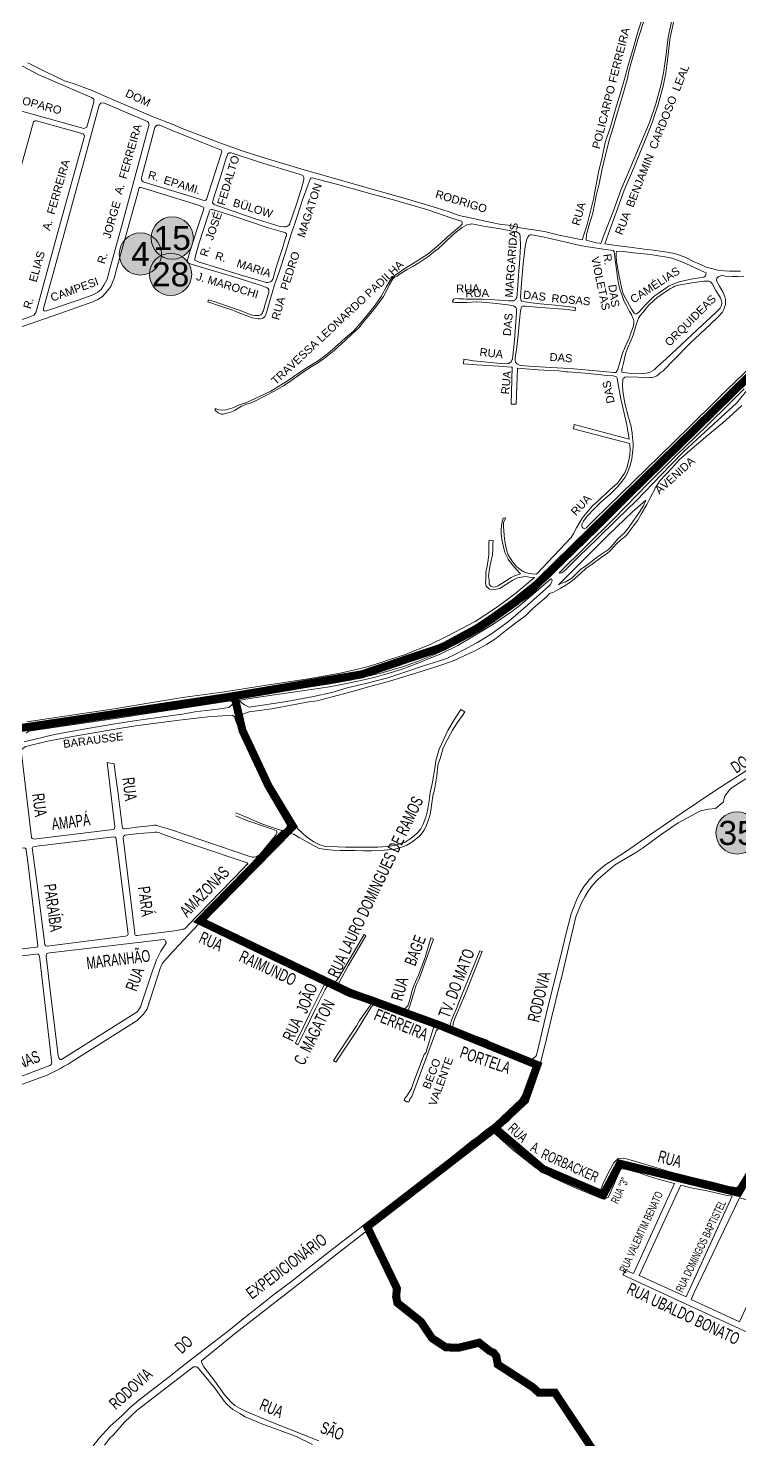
# Model space of a CAD drawing. Header units: millimetres. Extents: x 617885 to 663705, y 7172943 to 7234736.
# Drawn here: x 644087 to 644975, y 7182505 to 7184268 of the extents above; entities that cross this region are included whole.
import ezdxf
from ezdxf.enums import TextEntityAlignment as Align

# ---------------------------------------------------------------- set-up
doc = ezdxf.new("R2010")
doc.units = ezdxf.units.MM
for name, color, linetype in [('BAIRROS', 12, 'Continuous'), ('CMEI', 51, 'Continuous'), ('Equipamentos Públicos', 171, 'Continuous'), ('Escolas Municipais', 21, 'Continuous')]:
    doc.layers.add(name, color=color, linetype=linetype)
doc.layers.add('TOP_VIAS 10.000', color=7, linetype='Continuous', lineweight=9)
doc.layers.add('VIAS', color=7, linetype='Continuous', lineweight=5)
doc.styles.add('LDUP', font='LDUP.SHX')
doc.styles.get("Standard").update_dxf_attribs({"font": 'arial.ttf'})

msp = doc.modelspace()

# ---------------------------------------------------------------- hatches: boundary and pattern name
at = {"layer": 'CMEI', "true_color": 0xffff99}
h = msp.add_hatch(color=51, dxfattribs=at)
edge = h.paths.add_edge_path()
edge.add_arc((644226.7, 7183986.2), 26.4, 0, 360)
at = {"layer": 'Equipamentos Públicos', "true_color": 0xff0040}
h = msp.add_hatch(color=240, dxfattribs=at)
edge = h.paths.add_edge_path()
edge.add_arc((644266.4, 7184006.1), 26.4, 0, 360)
at = {"layer": 'Equipamentos Públicos', "true_color": 0xb3b3ff}
h = msp.add_hatch(color=151, dxfattribs=at)
edge = h.paths.add_edge_path()
edge.add_arc((644971.8, 7183262.9), 26.4, 0, 360)
at = {"layer": 'Escolas Municipais'}
h = msp.add_hatch(color=21, dxfattribs=at)
edge = h.paths.add_edge_path()
edge.add_arc((644264.4, 7183960.7), 26.4, 0, 360)

# ---------------------------------------------------------------- linework, layer by layer
at = {"layer": 'BAIRROS', "lineweight": 40, "ltscale": 0.3, "const_width": 10}
for points in [[(642950.6, 7183249.7), (643030, 7183250.4), (643069.8, 7183255.4), (643100.9, 7183255.6), (643131.4, 7183254.2), (643152.3, 7183248.5), (643184.6, 7183239), (643245.4, 7183239), (643283.4, 7183244.7), (643321.4, 7183256.1), (643368.9, 7183265.6), (643371.3, 7183288.9), (644344.1, 7183433.7), (644503, 7183461), (644604, 7183495), (644650, 7183520), (644711, 7183563), (644979, 7183826), (645093.8, 7183935.2)], [(644998.4, 7182854.5), (644973.5, 7182813.4), (644825.4, 7182849.6), (644804.7, 7182810.9), (644729.3, 7182843), (644669.4, 7182894.1), (644706.4, 7182929.2), (644722.4, 7182972.9), (644601.2, 7183022.2), (644560.3, 7183037), (644517, 7183053.1), (644488, 7183063), (644301, 7183153), (644416.5, 7183270.6), (644386.5, 7183321.8), (644354.1, 7183390.9), (644344, 7183434), (644503, 7183461), (644604, 7183495), (644650, 7183520), (644711, 7183563), (644979, 7183826), (645093.8, 7183935.2)], [(643371.3, 7183288.9), (644344.1, 7183433.7), (644354.1, 7183390.9), (644386.5, 7183321.7), (644417, 7183271.4), (644301, 7183153), (644488.4, 7183063.2), (644601.2, 7183022.2), (644722.4, 7182972.9), (644707, 7182928.8), (644669.4, 7182894.1), (644669.4, 7182894.1), (644509.8, 7182770.9), (644547, 7182693.9), (644546, 7182683.5), (644547.6, 7182675.7), (644576.8, 7182652.5), (644590.9, 7182631.5), (644608.1, 7182620.2), (644623.7, 7182619.6), (644649.6, 7182626), (644663, 7182615.6), (644668, 7182613.2), (644671.1, 7182609), (644672.9, 7182598.8), (644716.5, 7182570.5), (644724.4, 7182563.4), (644744.4, 7182563.4), (644799.9, 7182479.8)], [(644799.9, 7182479.8), (644744.4, 7182563.4), (644724.4, 7182563.4), (644716.5, 7182570.5), (644672.9, 7182598.8), (644671.1, 7182609), (644668, 7182613.2), (644663, 7182615.6), (644649.6, 7182626), (644623.7, 7182619.6), (644608.1, 7182620.2), (644590.9, 7182631.5), (644576.8, 7182652.5), (644547.6, 7182675.7), (644546, 7182683.5), (644547, 7182693.9), (644509.8, 7182770.9), (644669.4, 7182894.1), (644729.3, 7182843), (644804.7, 7182810.9), (644825.4, 7182849.6), (644973.5, 7182813.4), (645000, 7182857.2)]]:
    msp.add_lwpolyline(points, dxfattribs=at)
at = {"layer": 'CMEI', "color": 7, "lineweight": 5}
msp.add_circle((644226.7, 7183986.2), 26.4, dxfattribs=at)
at = {"layer": 'Equipamentos Públicos', "color": 7, "lineweight": 5}
for centre in [(644266.4, 7184006.1), (644971.8, 7183262.9)]:
    msp.add_circle(centre, 26.4, dxfattribs=at)
at = {"layer": 'Escolas Municipais', "color": 7, "lineweight": 5}
msp.add_circle((644264.4, 7183960.7), 26.4, dxfattribs=at)
at = {"layer": 'VIAS', "color": 253, "flags": 128}
for points in [[(643802.6, 7184276.4), (643805.9, 7184241.5), (643807.2, 7184239.5), (643808.9, 7184238.5), (643891.4, 7184215.9), (643973.6, 7184193.7), (644090.4, 7184161.1), (644153.3, 7184143.6), (644155.9, 7184143.1), (644158.3, 7184143.6), (644159.7, 7184144.7), (644168.4, 7184175.8), (644168.7, 7184177.8), (644168.5, 7184179.5), (644165.8, 7184181.7), (644100.8, 7184209.6), (644065.3, 7184228.3), (644038.4, 7184240.2), (644024.6, 7184247.6), (644013.6, 7184257), (643996.4, 7184274.7)], [(644840.7, 7183891.4), (644840.9, 7183891.7), (644842.3, 7183896.3), (644842.7, 7183900), (644842.7, 7183902.5), (644842.3, 7183904.5), (644841.6, 7183906.3), (644840.9, 7183908), (644839.8, 7183910.6), (644837.6, 7183914.3), (644833.9, 7183920.9), (644830.8, 7183927), (644828.1, 7183934.2), (644825.6, 7183940.8), (644823.8, 7183948.9), (644822.3, 7183957.1), (644820.6, 7183969.7), (644819, 7183982.1), (644818.2, 7183989.3), (644816.9, 7183990.6), (644805.1, 7183992), (644785.6, 7183995.2), (644778, 7183996.5), (644764.8, 7183999.4), (644749.2, 7184002.9), (644730.9, 7184007.1), (644717.9, 7184009.7), (644715.3, 7184010.1), (644713.6, 7184010), (644712.1, 7184009.5), (644710.6, 7184007), (644708.7, 7184003.6), (644707.1, 7183995.6), (644704.6, 7183973.7), (644702.5, 7183950.3), (644701.5, 7183931.8), (644701.8, 7183929.2), (644702.2, 7183927.9), (644702.9, 7183927.3), (644704.5, 7183926.8), (644707.1, 7183926.4), (644714.9, 7183925), (644725.7, 7183924), (644749.3, 7183921.7), (644770.2, 7183919.4), (644769.7, 7183915.1), (644760.9, 7183916.7), (644742.5, 7183918.2), (644707.3, 7183921), (644705.2, 7183921), (644703.8, 7183921), (644702.8, 7183920.7), (644702.4, 7183919.7), (644702, 7183918.5), (644701.4, 7183915.1), (644700, 7183903.5), (644698.2, 7183884.8), (644696.2, 7183866.7), (644694.8, 7183856.4), (644694.7, 7183853.6), (644695.1, 7183851), (644695.6, 7183850.5), (644696.8, 7183848.9), (644698.3, 7183848), (644699.9, 7183847.3), (644701.2, 7183847), (644712, 7183846), (644738.7, 7183844.5), (644763.3, 7183843.3), (644795.7, 7183840.1), (644817.4, 7183838), (644819.5, 7183838), (644820.7, 7183838.2), (644821.4, 7183839.4), (644822.3, 7183841), (644822.7, 7183842.3), (644825.1, 7183849.5), (644828.4, 7183860.9), (644832.2, 7183870.2), (644836.9, 7183881.2), (644839.4, 7183888.3), (644839.6, 7183889.1)], [(644980.1, 7183958.5), (644972.1, 7183957.9), (644965.4, 7183957.9), (644957.4, 7183958.3), (644953.1, 7183959.1), (644951, 7183958.7), (644948.8, 7183958.1), (644947.6, 7183957.3), (644946.6, 7183956), (644946.1, 7183954.8), (644945.9, 7183953.8), (644946.4, 7183951.9), (644949.8, 7183945.8), (644954.2, 7183938), (644956.3, 7183932.6), (644957.1, 7183929.2), (644957.2, 7183925.5), (644957.1, 7183923.2), (644956, 7183919.6), (644955.1, 7183916.7), (644953.4, 7183913.6), (644947.6, 7183907.2), (644938.7, 7183898.3), (644912.7, 7183874.3), (644892.8, 7183854.1), (644879.4, 7183840.3), (644875.9, 7183837.6), (644873.8, 7183835.6), (644871.7, 7183834), (644869.1, 7183832.6), (644867.5, 7183832.2), (644865.1, 7183831.8), (644862.8, 7183831.8), (644858.7, 7183831.5), (644848, 7183832.4), (644834.6, 7183832.8), (644831.5, 7183832.1), (644830.2, 7183831.2), (644829.7, 7183830.5), (644829.1, 7183829.2), (644828.9, 7183827.3), (644828.8, 7183823.8), (644828.8, 7183821.2), (644829.7, 7183811.7), (644831.8, 7183800), (644832.2, 7183797.8), (644835.8, 7183783.6), (644836.3, 7183781.1), (644837, 7183779.2), (644837.8, 7183776.5), (644837.9, 7183776), (644838.9, 7183772.5), (644839.9, 7183767.6), (644840.7, 7183762.5), (644841.3, 7183756.6), (644841.8, 7183750), (644841.8, 7183745.7), (644841.4, 7183740.6), (644840.7, 7183734.3), (644840.2, 7183730), (644839.2, 7183725.1), (644837.8, 7183720.7), (644836.2, 7183716.4), (644834.7, 7183712.1), (644832.1, 7183707.5), (644828.4, 7183702.4), (644822.5, 7183695.1), (644813.3, 7183686.3), (644801.9, 7183676.5), (644793.5, 7183667.7), (644784.3, 7183658.1), (644780, 7183652.3), (644778.5, 7183648.9), (644778.1, 7183647.1), (644778.3, 7183644.8), (644779.4, 7183643.5), (644780.8, 7183643.2), (644782.3, 7183643.5), (644783.7, 7183643.9), (644785.1, 7183645.5), (644793.2, 7183654.1), (644809.4, 7183669.7), (644842.8, 7183702.5), (644891.2, 7183749.6), (644942.3, 7183800), (644959.7, 7183817.1), (645000, 7183856)], [(644083.1, 7183392.2), (644195.3, 7183408.8), (644246.7, 7183416.8), (644291.1, 7183423.6), (644360.3, 7183433.4), (644461.1, 7183448.9), (644489.6, 7183453.8), (644526.8, 7183462.4), (644554, 7183470.4), (644572.5, 7183477), (644589.2, 7183483.6), (644604.5, 7183490.2), (644623.5, 7183499.9), (644636.3, 7183506.9), (644652.3, 7183516.3), (644665.6, 7183525.1), (644698.2, 7183548.7), (644710.8, 7183558.8), (644719.6, 7183566.3), (644737.2, 7183582.1), (644755.5, 7183600.5), (644798.4, 7183641.8), (644859.4, 7183703), (644908.9, 7183751.9), (644957.6, 7183800), (644966.1, 7183808.5), (644970.8, 7183813.2), (645000, 7183841.9)], [(644082.1, 7183399), (644194.3, 7183415.7), (644254.2, 7183425.1), (644326.3, 7183436), (644380.6, 7183444.2), (644414.3, 7183449.2), (644448.6, 7183455), (644476.3, 7183459.8), (644497.2, 7183464), (644510.9, 7183467.4), (644519.3, 7183469.7), (644528.8, 7183472), (644538.3, 7183474.8), (644549.2, 7183478.6), (644562.4, 7183483), (644579.1, 7183489.4), (644593.2, 7183495.3), (644610.4, 7183503.4), (644627.3, 7183511.8), (644640.9, 7183519.7), (644655.3, 7183529.2), (644667.7, 7183537.2), (644678.2, 7183544.3), (644690.3, 7183553.5), (644702.9, 7183563.9), (644716.1, 7183574.7), (644737.8, 7183594.3), (644756.2, 7183611.9), (644778.8, 7183634.1), (644804.8, 7183659.5), (644831, 7183685.8), (644854.1, 7183708.1), (644873.2, 7183727.3), (644916.9, 7183769.8), (644940.1, 7183792.9), (644947.3, 7183800), (644961.5, 7183814), (644965.3, 7183817.8), (644978, 7183830.1)], [(644977.9, 7183797), (644966.5, 7183786.5), (644954.1, 7183775.3), (644935.1, 7183760), (644912.7, 7183740.6), (644905.9, 7183734.8), (644899.5, 7183729), (644890.9, 7183719.1), (644883.1, 7183711.1), (644875.3, 7183702.8), (644870.3, 7183694.7), (644863, 7183680.8), (644859.2, 7183673.4), (644852.6, 7183661.8), (644847.7, 7183653.6), (644842.6, 7183646.6), (644838.8, 7183641.6), (644834, 7183635.5), (644831.4, 7183632.8), (644827.2, 7183629.5), (644825.3, 7183627.9), (644821.4, 7183623.9), (644817.5, 7183619.7), (644813.6, 7183615.6), (644809.8, 7183612.5), (644802.1, 7183606.9), (644790.6, 7183598.7), (644782.9, 7183593.2), (644777.1, 7183588), (644772.1, 7183583.4), (644766.2, 7183578.4), (644758.1, 7183572.3), (644750.8, 7183568.1), (644741.7, 7183563.2), (644737.7, 7183562), (644734.2, 7183558.3), (644716.8, 7183543.2), (644707.9, 7183534.6), (644695.3, 7183525.5), (644683.2, 7183515.6), (644670.6, 7183505.8), (644658.7, 7183498.4), (644644.3, 7183490.4), (644618.5, 7183478.2), (644605.6, 7183473.6), (644594.4, 7183469.8), (644571.7, 7183462.7), (644537.7, 7183452.5), (644508.7, 7183444.6), (644494.6, 7183440.6), (644466.3, 7183433), (644447.3, 7183428), (644437.2, 7183426.5), (644417.1, 7183423.1), (644390.7, 7183417.9), (644362.4, 7183414)], [(644739.4, 7183580.4), (644740.4, 7183579.5), (644740.9, 7183577.7), (644740.1, 7183576.1), (644738.6, 7183573.2), (644736.4, 7183570.8), (644710.6, 7183548), (644686.2, 7183527), (644665.3, 7183511.7), (644646.9, 7183500.3), (644624.2, 7183488.4), (644610, 7183481.4), (644599.1, 7183477.4), (644580.2, 7183471.5), (644559.2, 7183464.7), (644535.8, 7183456.8), (644508.1, 7183449.7), (644484.9, 7183444.2), (644465.7, 7183438.4), (644442.9, 7183433.2), (644409.7, 7183427.2), (644362.6, 7183420.1), (644362.4, 7183420.1), (644356.8, 7183422.7), (644349.7, 7183428.5), (644362.8, 7183430.9), (644419.9, 7183439.1), (644463, 7183445.5), (644479.7, 7183448.7), (644498.1, 7183452.4), (644509.3, 7183455.1), (644519.7, 7183457.5), (644534.3, 7183461.5), (644552.2, 7183466.9), (644561.1, 7183470.4), (644576.6, 7183476.2), (644584.4, 7183479.5), (644601.9, 7183486.8), (644622.9, 7183497.1), (644642.8, 7183508.7), (644666.9, 7183523.1), (644690.4, 7183539.4), (644701.4, 7183548), (644711.9, 7183556.5), (644739.4, 7183580.4)], [(644081.7, 7183376.5), (644119.6, 7183385.8), (644158.2, 7183393.1), (644194.6, 7183399), (644224.9, 7183403.6), (644248.9, 7183407.1), (644269.6, 7183410), (644279.4, 7183411.4), (644294.8, 7183414), (644315.7, 7183416.7), (644326.3, 7183417.7), (644337.1, 7183419.5), (644338.4, 7183420.8), (644340.9, 7183422.9), (644341.7, 7183424.9), (644341.6, 7183426.3), (644339.8, 7183427.8), (644339.6, 7183427.8), (644277.4, 7183418.2), (644230.6, 7183411.4), (644195.7, 7183406), (644087.5, 7183389.9), (644084.1, 7183387.3)], [(644362.4, 7183414), (644352.7, 7183410.4), (644351.3, 7183409.7), (644351.2, 7183408), (644351.2, 7183407.9), (644363.6, 7183371.4), (644381.8, 7183337), (644395.4, 7183310.9), (644405.2, 7183294.1), (644417.4, 7183276.1), (644423.8, 7183267.4), (644434.1, 7183257.9), (644443.1, 7183251.8), (644450.8, 7183247.8), (644456, 7183246.4), (644462.2, 7183245.8), (644482.6, 7183245.1), (644501.5, 7183245.1), (644523, 7183245.2), (644534.9, 7183245.8), (644543.5, 7183247.2), (644550.6, 7183249.1), (644557.2, 7183251.5), (644563.6, 7183255.5), (644568.7, 7183259.2), (644572.4, 7183262.5), (644576.8, 7183268.1), (644579.7, 7183273.9), (644583.1, 7183282.6), (644585.2, 7183290.7), (644587.2, 7183303.3), (644588.6, 7183313.5), (644591, 7183324.3), (644592.7, 7183333.9), (644594.2, 7183343.7), (644595.7, 7183353.1), (644599.8, 7183367.4), (644602.9, 7183374.8), (644610.4, 7183391), (644618.5, 7183404.1), (644626.8, 7183416.9), (644631.8, 7183414), (644628.8, 7183409.6), (644622.4, 7183400.6), (644616.2, 7183391.1), (644610.2, 7183379.7), (644604.8, 7183369.2), (644601.4, 7183357.2), (644598.2, 7183347.4), (644596.7, 7183334.1), (644593.8, 7183316.7), (644591.9, 7183309.4), (644589.2, 7183290.9), (644588.2, 7183284.1), (644585.9, 7183278.3), (644583.4, 7183271.2), (644580.8, 7183265.8), (644579.1, 7183263.3), (644575.1, 7183258.8), (644565.8, 7183251.2), (644559.2, 7183247.7), (644551.6, 7183244.8), (644544.2, 7183242.6), (644535.4, 7183241.6), (644526.8, 7183240.9), (644515.9, 7183240.6), (644505.1, 7183240.7), (644494.9, 7183240.8), (644484.9, 7183241.1), (644476.7, 7183240.8), (644467.2, 7183241.2), (644458.5, 7183242), (644450, 7183243.6), (644439, 7183249.1), (644425.1, 7183257.2), (644418.2, 7183261.3), (644418.2, 7183261.3), (644413.6, 7183262), (644410.9, 7183262.1), (644408.2, 7183261.4), (644405.1, 7183259.9), (644401.9, 7183256.9), (644384.1, 7183238.5), (644370.9, 7183222.4), (644367.6, 7183218.1), (644348.9, 7183198.6), (644307.8, 7183156.5), (644306.7, 7183155.4), (644306.8, 7183154), (644308.8, 7183151.9), (644359.7, 7183127.5), (644379.4, 7183118), (644445.4, 7183086.8), (644449.9, 7183084.2), (644468.8, 7183075.9), (644471.8, 7183078.8), (644474.6, 7183082.2), (644506.1, 7183136.1), (644508, 7183134.2), (644486.1, 7183096.8), (644473.2, 7183073.2), (644475.5, 7183071.2), (644478.4, 7183069.5), (644495.1, 7183062.3), (644518, 7183054.9), (644556.6, 7183042.8), (644557.9, 7183043.8), (644560.5, 7183046.7), (644562.3, 7183051.8), (644564, 7183057.8), (644565.8, 7183064.9), (644568, 7183072.2), (644573.9, 7183085.3), (644582.3, 7183107.4), (644589.4, 7183131.6), (644592.6, 7183130.2), (644574.8, 7183080.6), (644572.2, 7183075.5), (644570.3, 7183070.6), (644568.8, 7183065.6), (644566.8, 7183059.2), (644565.2, 7183053.7), (644563.7, 7183048.1), (644561.7, 7183043.4), (644561.1, 7183040.5), (644563.8, 7183038.5), (644612.9, 7183021.2), (644613.9, 7183023.8), (644615.3, 7183028.9), (644617.5, 7183034.6), (644620.4, 7183041.5), (644627.9, 7183060.8), (644650.6, 7183115.6), (644653.4, 7183114.9), (644632.6, 7183062.4), (644625.6, 7183045.5), (644623.3, 7183040.5), (644621.4, 7183036), (644618.8, 7183029.9), (644617.1, 7183024.9), (644616.7, 7183020.7), (644617.8, 7183018.9), (644658.7, 7183004.2), (644667.2, 7182999.6), (644671.4, 7182997.5), (644713.4, 7182980.4), (644717.1, 7182981.2), (644721, 7182984.2), (644722.8, 7182991.8), (644733.4, 7183036.3), (644746.3, 7183088.7), (644752.4, 7183113), (644758.1, 7183135.9), (644764.6, 7183161.6), (644768.6, 7183172.8), (644772.2, 7183181), (644776.1, 7183188.7), (644780.7, 7183196.2), (644787.4, 7183204.7), (644795.9, 7183213.4), (644806.6, 7183222.7), (644832.3, 7183239.3), (644861, 7183259.4), (644901.9, 7183287.1), (644944, 7183315.3), (644989.2, 7183344.7)], [(644345.8, 7183288), (644360.2, 7183282), (644376.9, 7183274.7), (644391.6, 7183269.8), (644396.8, 7183268), (644400.9, 7183266.7), (644404.1, 7183266.1), (644405.5, 7183266.4), (644407.1, 7183267.2), (644408.9, 7183268.7), (644409.7, 7183269.8), (644410.5, 7183272.9), (644410.2, 7183275.9), (644409.1, 7183279.4), (644405.5, 7183284.8), (644393.5, 7183304.3), (644374.8, 7183338.7), (644363.7, 7183361.5), (644353.8, 7183384.3), (644346.8, 7183400.5), (644344, 7183408.1), (644342.7, 7183409.2), (644341.3, 7183409.8), (644311, 7183408), (644274.9, 7183403.6), (644220.6, 7183396.7), (644195.3, 7183392.7), (644144.2, 7183383.9), (644110.7, 7183377.6)], [(644110.7, 7183377.6), (644083.8, 7183370.9), (644079, 7183367.9), (644077.6, 7183365.7), (644090.7, 7183257), (644091.7, 7183255.8), (644093.4, 7183255.2), (644192.6, 7183267.2), (644194.4, 7183268.1), (644194.9, 7183270.3)], [(644194.9, 7183270.3), (644185.3, 7183350.8), (644193.8, 7183349.2), (644195.2, 7183338.2), (644198.4, 7183315), (644203.8, 7183271.8), (644204.1, 7183270.2), (644204.2, 7183269.4), (644205, 7183268.6)], [(644205, 7183268.6), (644205.6, 7183268.2), (644206.3, 7183268.1), (644207.3, 7183268), (644210.9, 7183268.5), (644222.4, 7183269.9), (644241.9, 7183272.3), (644244.2, 7183272.5), (644245.1, 7183272.5), (644246.2, 7183272.5), (644247.5, 7183272.2), (644249.6, 7183271.5), (644264.1, 7183267.2), (644303.3, 7183253.9), (644363.2, 7183233.6), (644366.7, 7183232.5), (644367, 7183232.5), (644367.9, 7183232.4), (644368.8, 7183232.5), (644371.4, 7183233.2), (644375.4, 7183235.5), (644395.8, 7183257.5), (644404.1, 7183266.1)], [(644375.4, 7183235.5), (644395.2, 7183259.7), (644396.3, 7183261), (644396.9, 7183262.6), (644397.2, 7183264.2), (644396.7, 7183265.5), (644394.7, 7183266.4), (644390.2, 7183267.9), (644359.4, 7183278.4), (644345.7, 7183284.2)], [(644013, 7182925), (644110.3, 7182960.2), (644114.4, 7182962.2), (644126.7, 7182968.4), (644130.8, 7182971), (644136.4, 7182973.9), (644141.6, 7182977.3), (644222.8, 7183028.6), (644230.5, 7183036.6), (644231.9, 7183038.5), (644233.7, 7183041.1), (644235, 7183043), (644251.9, 7183094.7), (644252.4, 7183096.6), (644253.4, 7183098.5), (644254.4, 7183100.3), (644263.2, 7183110.2), (644298.6, 7183148.4), (644300.3, 7183149.8), (644302, 7183150.1), (644303.6, 7183150), (644340.2, 7183132.5), (644379.5, 7183113.1), (644410, 7183099), (644451.9, 7183078.9), (644457.7, 7183075.9), (644451.1, 7183063.2), (644443.2, 7183047.3), (644438.6, 7183038.2), (644430, 7183019.8), (644420.2, 7183000.4), (644423.3, 7182998.3), (644431.6, 7183014.7), (644445, 7183042.2), (644457.5, 7183067.1), (644461.6, 7183073.8), (644467.5, 7183071), (644475.5, 7183066.8), (644481.5, 7183063.2), (644487.2, 7183060.8), (644495.4, 7183058.3), (644500.2, 7183056.6), (644505.2, 7183055.4), (644509.7, 7183054), (644512.7, 7183052), (644513.9, 7183048.8), (644513.4, 7183047.3), (644500.1, 7183028.4), (644496.4, 7183022)], [(644496.4, 7183022), (644493.9, 7183018.1), (644467.8, 7182978.6), (644470.7, 7182976.3), (644496.5, 7183015.3), (644514.8, 7183045.2), (644516.3, 7183047.4), (644518.3, 7183048.5), (644519.5, 7183048.7), (644521.4, 7183048.8), (644593.7, 7183022.2), (644583.1, 7182988.3), (644580.9, 7182986), (644568.1, 7182952.5), (644565.1, 7182943.6), (644558.8, 7182933.7), (644556.7, 7182931.5), (644556.2, 7182928.8), (644559.1, 7182926.8), (644562.1, 7182926.9), (644563.3, 7182930.3), (644564.2, 7182931.8), (644565.7, 7182933.5), (644595.2, 7183013.3), (644596.2, 7183015.5), (644597.9, 7183017.8), (644599.6, 7183018.2), (644622.2, 7183010.4), (644700.2, 7182980.1), (644705.4, 7182978.4), (644711.2, 7182974.9), (644717.9, 7182971.9), (644715.6, 7182962.3), (644708.9, 7182944.3), (644704.5, 7182935.9), (644700.1, 7182928.8), (644694.2, 7182921.5), (644687.5, 7182914.8), (644681, 7182909.1), (644674.1, 7182903.5), (644669.3, 7182899.7), (644667.4, 7182898.7), (644654.9, 7182889.2), (644648.5, 7182883.4), (644640.7, 7182878), (644601.4, 7182846.7), (644588.5, 7182836.9), (644586.2, 7182835.3), (644579.2, 7182830), (644565.5, 7182819), (644557.1, 7182812.8), (644550.3, 7182807.6), (644540.6, 7182800), (644506.1, 7182773.3), (644468.8, 7182744.4), (644423.9, 7182709.5), (644417.3, 7182704.2), (644393.3, 7182686.1), (644378.2, 7182674.2), (644359.3, 7182659.1), (644334.9, 7182639.7), (644313.2, 7182623), (644286.9, 7182602.4), (644262.8, 7182583.4), (644244.8, 7182569.5), (644224.8, 7182554.2), (644213.9, 7182545), (644203.3, 7182534.7), (644188.8, 7182521.5), (644175.1, 7182506.8)], [(644175.1, 7182506.8), (644167.7, 7182497.3)]]:
    msp.add_lwpolyline(points, dxfattribs=at)
at = {"layer": 'VIAS', "color": 253}
for points in [[(644086.3, 7184225), (644108.5, 7184213.7), (644131.9, 7184202.7), (644144, 7184198.7), (644166.6, 7184190.3), (644182.2, 7184183.5), (644242.7, 7184157.4), (644266.2, 7184148.5), (644279.7, 7184142.7), (644308.2, 7184131.7), (644324.6, 7184125.5), (644353.7, 7184115.2), (644377.1, 7184107.7), (644431, 7184091.5), (644494, 7184073.4), (644524.8, 7184064.7), (644563.1, 7184053.9), (644596.3, 7184043.8), (644612.3, 7184038.7), (644624.8, 7184034.4), (644638.4, 7184031.2), (644659.3, 7184026.6), (644675.1, 7184023.3), (644686, 7184022), (644703.6, 7184018.5), (644706.2, 7184018), (644731.4, 7184014.1), (644749.5, 7184009.7), (644778.3, 7184003.8), (644784, 7184021.2), (644788.8, 7184039.5), (644792.4, 7184054.8), (644795.1, 7184068.5), (644798.8, 7184088.5), (644803.2, 7184107.2), (644807.1, 7184125.4), (644813.8, 7184145.1), (644819.6, 7184166), (644826, 7184187.4), (644831.6, 7184206.1), (644835.3, 7184220.5), (644842.1, 7184242.8), (644848.3, 7184264.9), (644854.3, 7184283.5)], [(644855.7, 7184278.1), (644848.4, 7184255.3), (644842.1, 7184233.9), (644836.4, 7184214.5), (644834.8, 7184205.5), (644830.7, 7184191), (644826.4, 7184176.6), (644821.9, 7184161.7), (644816.9, 7184144.3), (644811.9, 7184128.4), (644807.3, 7184109.8), (644803.5, 7184092.4), (644799.4, 7184073.7), (644796, 7184058.7), (644791.8, 7184037.2), (644787.6, 7184023.7), (644783.9, 7184010.4), (644783.3, 7184003.3), (644796, 7184000.2), (644800.2, 7183999.6), (644801.5, 7183999.4), (644808.3, 7184017.2), (644816.5, 7184038.2), (644826.4, 7184065.7), (644839.7, 7184096.1), (644852.1, 7184125.8), (644862.6, 7184150.3), (644870.4, 7184173.8), (644876.5, 7184196.5), (644879.9, 7184212.7), (644882.6, 7184232.4), (644885.6, 7184256.9), (644890.6, 7184279.8)], [(644893.3, 7184279.1), (644888.4, 7184256.5), (644885.4, 7184232.1), (644882.7, 7184212.2), (644879.3, 7184195.8), (644873.1, 7184173), (644865.2, 7184149.3), (644856.3, 7184126.3), (644843.8, 7184095.9), (644830.8, 7184065.9), (644820.7, 7184038.2), (644812.9, 7184016.3), (644806.7, 7183998.7), (644820.9, 7183996.8)], [(644385.1, 7183943.8), (644386.4, 7183942.9), (644387, 7183941.9), (644387.1, 7183940.5), (644387, 7183938.2), (644385.3, 7183932.7), (644382, 7183922.1), (644380.2, 7183915.2), (644379.2, 7183913.4), (644378.6, 7183911.8), (644377.2, 7183910.3), (644374.8, 7183909.5), (644372.8, 7183909.2), (644369.6, 7183909.2), (644366.2, 7183909.8), (644362.8, 7183911.1), (644349.9, 7183916), (644331.5, 7183922.3), (644319.9, 7183926.2), (644311.9, 7183929.1), (644310.8, 7183926.2), (644325.3, 7183921.3), (644342.2, 7183915.9), (644346.7, 7183914), (644366.4, 7183906.5), (644371.6, 7183905.7), (644373.8, 7183905.2), (644376.4, 7183905.2), (644378.2, 7183905.4), (644379.7, 7183906), (644381.4, 7183907.2), (644382, 7183907.9), (644383.4, 7183910.5), (644385.4, 7183917.3), (644387.8, 7183926.6), (644391.1, 7183937.7), (644394.3, 7183947.5), (644400.2, 7183965.1), (644407.3, 7183986.6), (644414.6, 7184009.7), (644422.4, 7184032.8), (644429.2, 7184054), (644436, 7184073.1), (644438.5, 7184079.8), (644439.4, 7184081.1), (644440.8, 7184081.3), (644441.3, 7184081.4), (644476.1, 7184072.2), (644516.1, 7184060.9), (644542.8, 7184053.7), (644549.7, 7184051.6), (644585.4, 7184041.2), (644615.7, 7184031.1), (644627.8, 7184027.2), (644628.1, 7184027.2), (644628.3, 7184025.6), (644628.4, 7184024.9), (644628.4, 7184023.6), (644627.7, 7184022.5), (644626.1, 7184021), (644623.2, 7184018.6), (644609.6, 7184007), (644601.5, 7183999.3), (644585.7, 7183986.1), (644569.9, 7183975.8), (644555.6, 7183967.4), (644545.9, 7183960.7), (644541.4, 7183956.6), (644538.3, 7183952.7), (644533.5, 7183944.6), (644527.2, 7183933.2), (644519.7, 7183922.4), (644509.8, 7183909.7), (644501.3, 7183899.3), (644493.2, 7183890.3), (644482.2, 7183880.9), (644473.3, 7183872.7), (644460.3, 7183861.3), (644448.7, 7183852.8), (644432.8, 7183843.1), (644410.2, 7183827.7), (644389.5, 7183814.9), (644381.7, 7183810.9), (644369.8, 7183805.5), (644357.3, 7183800), (644356.8, 7183799.8), (644349.2, 7183797.1), (644343.5, 7183794.2), (644338, 7183792.6), (644333.5, 7183791.4), (644328.8, 7183791.1), (644324.5, 7183791.6), (644320.2, 7183793.2), (644320, 7183791.1), (644323.7, 7183787.7), (644325.4, 7183786.8), (644328, 7183785.9), (644330.2, 7183786.2), (644334.5, 7183787.2), (644338.4, 7183788.3), (644344.4, 7183790.8), (644347.4, 7183792.7), (644350.7, 7183794.7), (644353.1, 7183796.1), (644360.6, 7183798.9), (644363.6, 7183800), (644369.7, 7183802.4), (644381.6, 7183808.4), (644394.4, 7183815.4), (644405.5, 7183821.4), (644414.6, 7183827.7), (644423, 7183833.6), (644431.7, 7183839.7), (644440.1, 7183845.3), (644449.1, 7183850.8), (644458.4, 7183857.3), (644468.7, 7183865.7), (644482.7, 7183878.3), (644490.6, 7183886.2), (644499.4, 7183894), (644507.1, 7183903.3), (644514.6, 7183912.1), (644522.5, 7183922.3), (644530.1, 7183933.2), (644534.7, 7183941.7), (644537.6, 7183948), (644540.7, 7183953.2), (644542.4, 7183955.5), (644543.8, 7183957.1), (644547.1, 7183958.4), (644552.4, 7183962), (644559.8, 7183966.8), (644567, 7183970.5), (644574.4, 7183975.1), (644580.4, 7183979.2), (644586.9, 7183983.6), (644592.7, 7183988.4), (644598.4, 7183992.7), (644604.2, 7183997.9), (644609.1, 7184002.5), (644615.6, 7184008.8), (644621.5, 7184013.9), (644628.4, 7184019.1), (644634.5, 7184022.4), (644638.9, 7184023.4), (644640.6, 7184023.7), (644657.4, 7184020.7), (644676.4, 7184017.6), (644689.2, 7184015.3), (644696.6, 7184013.5), (644697.8, 7184013), (644699.3, 7184012), (644700.4, 7184010.5), (644700.9, 7184008.2), (644700.9, 7184008.2), (644701.2, 7183996.1), (644699.9, 7183974.3), (644699.1, 7183965.2), (644698.2, 7183953.4), (644697.7, 7183940.9), (644697.2, 7183936), (644696.7, 7183931.9), (644696.1, 7183930.5), (644695.3, 7183929.4), (644693.9, 7183928.3), (644692.5, 7183927.7), (644690.3, 7183927.7), (644686.3, 7183927.8), (644663.7, 7183929.3), (644653.4, 7183929.8), (644640.7, 7183929.7), (644632.9, 7183929.9), (644630, 7183930.2), (644624.5, 7183930.1), (644620.3, 7183930.4), (644618.2, 7183929.8), (644616.8, 7183928), (644616.5, 7183927.2), (644617.2, 7183925.8), (644620, 7183925.6), (644634, 7183925.6), (644646.7, 7183926.2), (644659.3, 7183925.6), (644674.6, 7183924.1), (644685.7, 7183922.7), (644690.5, 7183921.8), (644692.7, 7183921.3), (644693.9, 7183920.6), (644695.3, 7183919.4), (644696.3, 7183917.7), (644696.4, 7183917), (644696.4, 7183914.7), (644696.3, 7183912.7), (644693.9, 7183878.5), (644691.7, 7183859.1), (644691.2, 7183854.7), (644690.9, 7183854.2), (644690.2, 7183852.3), (644689.3, 7183851), (644688.2, 7183850.4), (644686.7, 7183849.5), (644684.2, 7183848.8), (644676.2, 7183849.5), (644642.7, 7183852.6), (644630.7, 7183854.7), (644630.2, 7183848.8), (644646.2, 7183847.8), (644674.1, 7183846), (644690.1, 7183844.7), (644691, 7183844.6), (644689.6, 7183798.7), (644696.1, 7183798.7), (644697.6, 7183843.4), (644723.3, 7183841.6), (644737.5, 7183840.6), (644749.2, 7183840), (644757.8, 7183839), (644760.8, 7183838.9), (644782.2, 7183837.3), (644809.9, 7183834.4), (644816.9, 7183833.8), (644819.8, 7183833.3), (644821.2, 7183832.6), (644821.9, 7183831.2), (644823, 7183825.5), (644826.7, 7183805.4), (644827.9, 7183800), (644833.9, 7183772.6), (644837.2, 7183754.8), (644768.2, 7183773.1), (644767.5, 7183767.9), (644837.6, 7183749.3), (644837.7, 7183748.2), (644838.4, 7183741.3), (644838, 7183735.4), (644837.1, 7183730.5), (644835.9, 7183725.3), (644833.9, 7183719.2), (644831.4, 7183712.9), (644828.3, 7183708.2), (644824.9, 7183703.3), (644822.4, 7183699.9), (644818.6, 7183696.4), (644813.2, 7183691.8), (644807.9, 7183686.7), (644802.9, 7183682.5), (644797.3, 7183676.8), (644791.8, 7183671.8), (644784.4, 7183663.6), (644778.2, 7183656), (644775.4, 7183651), (644771.3, 7183643.9), (644767.7, 7183636.9), (644764.5, 7183631.9), (644721.3, 7183586.1), (644715.6, 7183586.4), (644710.4, 7183587.2), (644705.6, 7183589.1), (644701.3, 7183591.7), (644696.4, 7183595.7), (644691.7, 7183601.3), (644688.7, 7183605.9), (644685.7, 7183611.2), (644684.2, 7183615.3), (644682.9, 7183620.9), (644681.9, 7183627.2), (644680.8, 7183634.4), (644680.3, 7183640.8), (644680, 7183645.3), (644680.2, 7183650.1), (644681.2, 7183653.7), (644683.1, 7183656.6), (644679.7, 7183656), (644678.7, 7183653), (644677.8, 7183649.4), (644677.4, 7183645.6), (644677.2, 7183642.2), (644677.3, 7183636.8), (644678.2, 7183629.5), (644679.6, 7183622), (644681.7, 7183613.2), (644685.8, 7183604.8), (644690.3, 7183598.5), (644696, 7183592.2), (644701.4, 7183586.4), (644699.3, 7183585.9), (644694.8, 7183584.4), (644689.6, 7183582.1), (644678.2, 7183574.4), (644673.6, 7183571.6), (644671.4, 7183570.8), (644669.7, 7183570.3), (644667.4, 7183570.1), (644666.1, 7183570.5), (644664.2, 7183571.2), (644662.5, 7183572.8), (644662.2, 7183574), (644662, 7183575.7), (644662.1, 7183578.5), (644661.3, 7183583.5), (644662.1, 7183589.9), (644663.2, 7183595.4), (644664.4, 7183601.5), (644666.2, 7183610)], [(644078.4, 7183895.3), (644117.8, 7183909), (644167.2, 7183926.3), (644173.7, 7183929.2), (644179.1, 7183932.7), (644183.3, 7183937.1), (644186.9, 7183941.6), (644189.7, 7183945.6), (644192.3, 7183951.7), (644194.2, 7183957), (644196.8, 7183967.1), (644224.1, 7184065.5), (644224.7, 7184068), (644225.1, 7184068.8), (644225.7, 7184069.2), (644226.8, 7184069.3), (644227.5, 7184069.2), (644299.3, 7184047), (644304.3, 7184045.2), (644305.3, 7184044.6), (644305.8, 7184044), (644306, 7184042.8), (644305.1, 7184040.2), (644297.3, 7184016.2), (644287.3, 7183984.5), (644285.2, 7183977.2), (644285.1, 7183975.8), (644286.2, 7183975), (644287.8, 7183974.3), (644291.2, 7183973.1), (644320.7, 7183964.2), (644348.7, 7183955.8), (644377.4, 7183946.7), (644385.1, 7183943.8)], [(644820.9, 7183996.8), (644837.7, 7183994.7), (644855.8, 7183992.1), (644867.6, 7183990.9), (644878.7, 7183989.4), (644887.1, 7183988), (644893.6, 7183986.9), (644900, 7183984.9), (644907.6, 7183981.6), (644918.3, 7183976.5), (644928.2, 7183972.1), (644933.2, 7183969.7), (644943.3, 7183967.2), (644949, 7183965.7), (644955.6, 7183965.1), (644962.1, 7183964.6), (644970.2, 7183964.5), (644975.9, 7183964.8)], [(644839.4, 7183888.3), (644840.9, 7183891.7)], [(644985.7, 7183817.8), (644970.9, 7183800), (644952.1, 7183782.1), (644926.8, 7183759.2), (644905.3, 7183739.6), (644888.5, 7183722.3), (644867, 7183699.8), (644846, 7183678), (644821.5, 7183654.5), (644796.7, 7183629.7), (644774.3, 7183608.1), (644757.2, 7183591.2), (644752.9, 7183587.9), (644750.8, 7183587.2), (644749.9, 7183587.5), (644749.9, 7183588.1), (644782.3, 7183620.1), (644817.7, 7183655.2), (644861.7, 7183700.4), (644895.3, 7183734.1), (644934.4, 7183771.8), (644962.7, 7183800), (644980.7, 7183817.9)], [(644661.8, 7183625), (644661.8, 7183618.9), (644661.8, 7183610.8), (644660.9, 7183603.9), (644659.6, 7183596.3), (644658.2, 7183588.3), (644657.9, 7183579.7), (644657.7, 7183575.5), (644658.4, 7183571), (644662.6, 7183567.3), (644669, 7183566.9), (644675.3, 7183568.1), (644676.8, 7183569.2), (644683.9, 7183573.5), (644691.9, 7183578.7), (644694.9, 7183580.4), (644696.6, 7183581.3), (644698.7, 7183581.8), (644702.3, 7183582.5), (644705, 7183582.8), (644708.1, 7183583.2), (644712.3, 7183582.5), (644718.8, 7183581.8), (644695.8, 7183562.7), (644682, 7183552.3), (644668.8, 7183542.8), (644644.9, 7183527.2), (644610.7, 7183509), (644587.6, 7183498), (644574.1, 7183492.3), (644556.5, 7183485.3), (644538.2, 7183479.5), (644519.6, 7183473.5), (644511, 7183470.7), (644501.3, 7183468.4), (644490.7, 7183465.6), (644476.2, 7183462.6), (644433.8, 7183455), (644381.1, 7183446.9), (644326.4, 7183438.5), (644282.1, 7183432.6), (644254, 7183428.1), (644193.9, 7183418), (644084.7, 7183401.7)], [(644662.3, 7183628.8), (644661.8, 7183625)], [(644667.2, 7183628.3), (644662.3, 7183628.8)], [(644666.2, 7183610), (644666.9, 7183618.4), (644666.8, 7183622.5)], [(644666.8, 7183622.5), (644667.2, 7183628.3)], [(644977.5, 7182828.6), (644973.5, 7182821.4), (644970.7, 7182819.9), (644962, 7182821), (644940.9, 7182826.5), (644921.7, 7182831.3), (644888.4, 7182839.6), (644857.8, 7182848.7), (644836.6, 7182855), (644830.2, 7182856.5), (644823.4, 7182856.3), (644817.9, 7182850.7), (644811.3, 7182838.7), (644804.3, 7182823.9), (644801.1, 7182815.6), (644787.1, 7182821.1), (644752.5, 7182836), (644729.4, 7182846.5), (644710.9, 7182862.7), (644692, 7182878.3), (644674.6, 7182894.1), (644677.1, 7182896.1), (644685.3, 7182902.3), (644691.2, 7182908.4), (644698.1, 7182915.6), (644704.5, 7182922.7), (644709.2, 7182928.8), (644713, 7182935.8), (644715.8, 7182941.3), (644726, 7182973.5), (644733.7, 7183005.5), (644736.2, 7183016), (644740, 7183031.9), (644751.3, 7183077.5), (644751.9, 7183080.1), (644755, 7183092.7), (644770.6, 7183158), (644777.6, 7183175.7), (644781.8, 7183182.9), (644785.9, 7183190.1), (644791.2, 7183197.7), (644798.1, 7183204.9), (644818.5, 7183222.8), (644846.2, 7183238.7), (644854.7, 7183244.7), (644875.6, 7183260.2), (644898.2, 7183275.4), (644926.2, 7183290.3), (644936, 7183292.4), (644944.8, 7183293.5), (644954.2, 7183301.1), (644956.5, 7183308.8), (644962.5, 7183316.6), (644965.7, 7183319.8), (644987.2, 7183333.4)], [(644914.3, 7182679.8), (644918.6, 7182689.5), (644974.9, 7182807)], [(644974.9, 7182807), (644983.9, 7182804.3), (645000.1, 7182797.1), (645033.8, 7182780.9), (644974.8, 7182652)], [(644974.8, 7182652), (644914.3, 7182679.8)], [(644441.7, 7182498.8), (644420.3, 7182509.1), (644378.5, 7182524.8), (644357.5, 7182533.4), (644350.7, 7182537.6), (644342.2, 7182542.7), (644338.2, 7182546), (644334.7, 7182549.3), (644331.2, 7182553), (644329.1, 7182556), (644318.7, 7182570.4), (644313.3, 7182576.8), (644312, 7182578.4), (644297.8, 7182595.3), (644296.9, 7182596), (644293.1, 7182596), (644237.2, 7182552.9), (644222.4, 7182541.3), (644206.7, 7182526.6), (644193, 7182510.8), (644188.6, 7182506.7), (644182, 7182497.9)]]:
    msp.add_lwpolyline(points, dxfattribs=at)
at = {"layer": 'VIAS', "color": 253, "flags": 128}
for points in [[(644158.5, 7184110.6), (644175.2, 7184171.9), (644177.4, 7184174.4), (644179.9, 7184174.9), (644181.8, 7184174.6), (644235.7, 7184151.6), (644236.9, 7184150.5), (644237.4, 7184149), (644237.2, 7184146.9), (644226.8, 7184107.8), (644213.1, 7184057.2), (644200.8, 7184012.7), (644189.8, 7183972), (644185.1, 7183954.9), (644181.2, 7183947.1), (644177.5, 7183942), (644173.7, 7183938.5), (644166.6, 7183934.9), (644149, 7183928.4), (644108.3, 7183914.6), (644106.6, 7183915.1), (644105.8, 7183916.3), (644105.7, 7183918), (644130.9, 7184009.9)], [(644065.4, 7184050.5), (644093.3, 7184151.3), (644094, 7184152.1), (644095.2, 7184152.5), (644097.1, 7184152.5), (644155, 7184136.1), (644156.3, 7184134.7), (644156.7, 7184133.4), (644156.5, 7184131.9), (644125, 7184018.2), (644096.1, 7183912.7), (644093.8, 7183909.6), (644089.9, 7183907.9), (644023.1, 7183884.6), (644021.3, 7183885.1), (644020.8, 7183886.2), (644020.7, 7183888.3), (644021.2, 7183890.1), (644053.6, 7184008.3)], [(644328.3, 7184114.5), (644328.2, 7184115.2), (644327.8, 7184115.8), (644324.7, 7184117.2), (644303.9, 7184125.5), (644265.3, 7184140.8), (644251.1, 7184147), (644250.2, 7184147.3), (644249.2, 7184147.3), (644248.3, 7184147.3), (644247.9, 7184147.3), (644247.6, 7184147.2), (644247, 7184146.9), (644246.2, 7184146.4), (644245.4, 7184145.5), (644244.8, 7184144.3), (644242.8, 7184136.2), (644229, 7184084.8), (644228, 7184080.8), (644228, 7184079), (644228.5, 7184077.9), (644229.2, 7184077), (644230.2, 7184076.3), (644231.4, 7184076), (644299.8, 7184055), (644304.6, 7184053.6), (644306.6, 7184053.2), (644307.7, 7184053.3), (644308.3, 7184053.6), (644309.2, 7184054.3), (644309.5, 7184055.2), (644309.8, 7184055.6), (644311.7, 7184062.1), (644327.4, 7184111.1), (644328.2, 7184113.4)], [(644429.4, 7184084.4), (644425.1, 7184085.8), (644375.6, 7184101), (644340.2, 7184112.4), (644338.8, 7184112.5), (644337.6, 7184112.4), (644336.9, 7184112), (644336, 7184111.2), (644335.3, 7184110), (644333.4, 7184104.5), (644326.5, 7184082.4), (644319.2, 7184059.8), (644317, 7184052.2), (644316.7, 7184051.2), (644316.9, 7184050), (644318.6, 7184048.2), (644331.6, 7184043.4), (644368.8, 7184030.6), (644401.1, 7184020.7), (644405.6, 7184019.9), (644408.1, 7184020), (644409.6, 7184020.6), (644410.8, 7184021.3), (644412, 7184022), (644413.1, 7184023.6), (644413.4, 7184024.5), (644416.8, 7184034), (644421.9, 7184049.8), (644427.3, 7184066.7), (644430.4, 7184077.2), (644430.9, 7184079.4), (644430.8, 7184081.8), (644430.1, 7184083.3)], [(644294.5, 7183978.5), (644298.7, 7183976.2), (644323.2, 7183968.9), (644351.3, 7183960.1), (644376.9, 7183952.6), (644383.6, 7183950.5), (644385.2, 7183950.5), (644387.2, 7183950.9), (644389, 7183951.4), (644390.3, 7183952.3), (644391.2, 7183953.4), (644392.3, 7183955.7), (644396.4, 7183969.8), (644404.7, 7183994.5), (644408.4, 7184007.5), (644409.1, 7184008.9), (644409.2, 7184010.1), (644409, 7184011.2), (644408.9, 7184011.7), (644407.7, 7184012.7), (644405.2, 7184013.6), (644385, 7184019.4), (644344.7, 7184032.8), (644316.7, 7184041.8), (644315.4, 7184041.9), (644314, 7184041.4), (644313.4, 7184040.7), (644313.1, 7184039.8), (644311.5, 7184034.8), (644299.8, 7183998.7), (644294.9, 7183982.3), (644294.5, 7183979.6)], [(644821.2, 7183989.2), (644820.8, 7183986.6), (644820.7, 7183982.8), (644821, 7183977.8), (644822.5, 7183969.7), (644824.6, 7183958.5), (644826.4, 7183948.4), (644828.1, 7183941.1), (644829.2, 7183937.8), (644830.8, 7183934), (644834.5, 7183927.1), (644840, 7183917.4), (644843.4, 7183912.2), (644845.1, 7183911.6), (644846, 7183911.6), (644847.6, 7183912.1), (644848.9, 7183913.3), (644852.8, 7183917.7), (644857.5, 7183922.7), (644862.6, 7183927.5), (644868.3, 7183933.3), (644873.2, 7183937), (644878.6, 7183940.7), (644883.3, 7183943.8), (644887.1, 7183946.3), (644891, 7183948.2), (644894.7, 7183949.6), (644898.2, 7183951), (644906.7, 7183952.9), (644918.8, 7183955.4), (644928, 7183956.8), (644930.2, 7183957.3), (644931.3, 7183958.1), (644932.2, 7183958.8), (644932.9, 7183960.1), (644933.2, 7183962.5), (644931, 7183963.4), (644921.8, 7183967.7), (644913.1, 7183971.8), (644904.7, 7183975.4), (644896.1, 7183978.7), (644892.9, 7183980), (644887, 7183981.8), (644876.3, 7183983.3), (644863.7, 7183985.5), (644842.3, 7183987.7), (644826.5, 7183989.7)], [(644930, 7183952.3), (644915.3, 7183950), (644898.6, 7183947.2), (644896.3, 7183946.7), (644893.9, 7183946.1), (644891.8, 7183944.9), (644888.7, 7183943.2), (644879.9, 7183937.3), (644871.5, 7183931.4), (644867.3, 7183927.8), (644861.9, 7183922.6), (644858.1, 7183918.5), (644854.7, 7183913.8), (644851.1, 7183909.8), (644848.6, 7183906), (644846.2, 7183899.5), (644843.7, 7183890.7), (644841.9, 7183884.9), (644839, 7183877.6), (644835.5, 7183869.2), (644833.1, 7183864.1), (644831.9, 7183859.2), (644829.8, 7183849.7), (644828.1, 7183843.1), (644827.9, 7183842.6), (644827.7, 7183840.5), (644827.7, 7183839.2), (644828, 7183838.6), (644830.1, 7183837.9), (644836.7, 7183837.1), (644846.1, 7183836.6), (644853.8, 7183836.8), (644858.4, 7183837.3), (644862.2, 7183838.3), (644865.2, 7183839.9), (644868.2, 7183841.4), (644872.8, 7183846.1), (644882.7, 7183854.8), (644921.8, 7183891.5), (644944.7, 7183912.7), (644950.5, 7183918.4), (644951.7, 7183921.1), (644952.5, 7183922.9), (644952.8, 7183924.5), (644952.7, 7183926), (644952.5, 7183927.7), (644950.9, 7183931.2), (644945.4, 7183940.6), (644940.5, 7183949.2), (644938.6, 7183951.3), (644937.6, 7183951.8), (644936.4, 7183952.4), (644935.2, 7183952.4), (644933.3, 7183952.4)], [(644748.6, 7183572.9), (644778.7, 7183602.7), (644811.1, 7183635.5), (644841.1, 7183663.9), (644857.9, 7183678.6), (644857.8, 7183678.4), (644855, 7183671.6), (644847.2, 7183659.4), (644841.7, 7183651.9), (644836.1, 7183643.9), (644831, 7183638), (644826.6, 7183633.5), (644823.2, 7183630.7), (644818.6, 7183625.5), (644814.8, 7183620.8), (644811.1, 7183616.8), (644805, 7183612.6), (644797.5, 7183607.8), (644791.4, 7183603), (644782.7, 7183596.6), (644776.3, 7183591.9), (644771.2, 7183586.9), (644765.8, 7183581.7), (644756.9, 7183576), (644751.3, 7183574.5)], [(644199, 7183235.4), (644211.2, 7183136.2), (644210.5, 7183134.9), (644209.3, 7183134.1), (644208, 7183133.8), (644110.1, 7183121.5), (644108.5, 7183121.9), (644107.5, 7183123.5), (644097.6, 7183198.4), (644091.4, 7183244.3), (644091.8, 7183245.2), (644094, 7183246.1), (644193.4, 7183258), (644195, 7183257.4), (644196.1, 7183256.6), (644196.6, 7183254.7)], [(644207.4, 7183259.9), (644224.8, 7183262), (644242.9, 7183263.6), (644244.8, 7183263.7), (644247.3, 7183263.7), (644249.1, 7183263.3), (644254.6, 7183261.2), (644267.3, 7183256.6), (644295.6, 7183247.2), (644360.2, 7183225.4), (644360.6, 7183225.1), (644360.7, 7183224.4), (644360.2, 7183223.6), (644359.2, 7183222.9), (644356.3, 7183219.8), (644326.9, 7183189.3), (644286.1, 7183147.4), (644284.6, 7183145.6), (644283.4, 7183144.2), (644282.7, 7183143.5), (644282.1, 7183143.1), (644281.1, 7183142.7), (644279.2, 7183142.5), (644272.6, 7183140.8), (644222.6, 7183134.9), (644221.2, 7183134.8), (644220.3, 7183135.2), (644219.8, 7183136.1), (644219.6, 7183137.6), (644219.3, 7183141), (644205.6, 7183253.4), (644205.3, 7183255.4), (644205.2, 7183257.3), (644205.6, 7183258.8), (644206.2, 7183259.4)], [(644085.7, 7183230.2), (644098.8, 7183122), (644098.5, 7183120.6), (644096.9, 7183120.1), (643995.6, 7183108.1), (643994.3, 7183108.7), (643993.8, 7183110.4), (643979.5, 7183229.6), (643979.6, 7183231.1), (643980.7, 7183231.9), (643982.5, 7183232.6), (644081.4, 7183244.3), (644082.7, 7183243.9), (644083.9, 7183242.7), (644084.2, 7183241.1)], [(644113.4, 7183112.9), (644110.9, 7183112.6), (644109.3, 7183111.7), (644108.9, 7183110.2), (644108.9, 7183108.9), (644114.6, 7183062.8), (644123.6, 7182988.2), (644124, 7182984.3), (644124.7, 7182981.8), (644126.4, 7182979.9), (644128, 7182979.6), (644221.3, 7183038.5), (644222.9, 7183039.8), (644224.4, 7183041.4), (644225.7, 7183043.5), (644226.6, 7183045.5), (644241.7, 7183090.5), (644246.9, 7183104.5), (644252.3, 7183115.2), (644258.8, 7183125.1), (644259, 7183126.3), (644258.2, 7183127.8), (644257.3, 7183129.4), (644256.1, 7183129.6)], [(644022.6, 7182937.9), (644017.4, 7182936), (644015.8, 7182936.7), (644014.7, 7182938.3), (644014, 7182940.3), (644013.9, 7182941.8), (643995.3, 7183095.2), (643995.2, 7183096.8), (643995.6, 7183098), (643996.5, 7183098.9), (643997.8, 7183099.4), (644096.2, 7183111.6), (644098.1, 7183111.8), (644099.2, 7183111.4), (644100, 7183110.7), (644100.5, 7183108.7), (644115.8, 7182978.7), (644115.9, 7182976.5), (644115.6, 7182974.4), (644114.7, 7182973.1), (644113.6, 7182972.3)]]:
    msp.add_lwpolyline(points, close=True, dxfattribs=at)
at = {"layer": 'VIAS', "color": 253, "ltscale": 0.3}
for points in [[(644449.4, 7182503.4), (644417.2, 7182516.4), (644391.8, 7182526.4), (644358.6, 7182540.2), (644350.6, 7182544.2), (644344.6, 7182547.5), (644339.9, 7182551.6), (644331.7, 7182560.7), (644319.6, 7182578), (644305.9, 7182595.7), (644303.3, 7182600.6), (644303, 7182603.5), (644345.9, 7182638.3), (644424, 7182699.1), (644474.5, 7182738.6), (644553.4, 7182800), (644589.7, 7182829), (644593.5, 7182832), (644616, 7182848.7), (644629.6, 7182858.8), (644644.2, 7182869.7), (644651.9, 7182875.4), (644667.7, 7182888.4), (644691.4, 7182867.3), (644721, 7182844.2), (644742, 7182832), (644765.8, 7182821.1), (644797.1, 7182808.2), (644804.5, 7182805.4), (644810.7, 7182807.5), (644813.5, 7182813.8), (644826.3, 7182842.6), (644830.1, 7182843.3), (644849.5, 7182838.1), (644862.5, 7182833.8), (644873.1, 7182830.3), (644893.8, 7182824.8), (644842.6, 7182712.6), (644832.9, 7182716.1), (644829.1, 7182710.6), (644913.4, 7182671.6), (644989.6, 7182636.7)], [(644957.7, 7182810.5), (644934, 7182815.6), (644914.3, 7182819.5), (644907.9, 7182821.2), (644901.7, 7182822.8), (644849.7, 7182709.9), (644908.1, 7182683.3)], [(644908.1, 7182683.3), (644965.7, 7182809.1), (644957.7, 7182810.5)], [(644965.7, 7182809.1), (644918, 7182705.2)]]:
    msp.add_lwpolyline(points, dxfattribs=at)

# ---------------------------------------------------------------- texts
at = {"layer": 'CMEI', "color": 7}
msp.add_text('4', height=30, dxfattribs=at).set_placement((644226.7, 7183986.2), align=Align.MIDDLE_CENTER)
at = {"layer": 'Equipamentos Públicos', "color": 7}
for s, p in [('15', (644266.4, 7184006.1)), ('35', (644971.8, 7183262.9))]:
    msp.add_text(s, height=30, dxfattribs=at).set_placement(p, align=Align.MIDDLE_CENTER)
at = {"layer": 'Escolas Municipais', "color": 7}
msp.add_text('28', height=30, dxfattribs=at).set_placement((644264.4, 7183960.7), align=Align.MIDDLE_CENTER)
at = {"layer": 'TOP_VIAS 10.000', "color": 251, "style": 'LDUP'}
for s, height, rotation, width, p in [('POLICARPO FERREIRA', 10, 76, 1.04, (644800.2, 7184116.7)), ('RUA  BENJAMIN  CARDOSO  LEAL', 10, 68.2509, 1.04, (644828.2, 7184009.1)), ('STROPARO', 10, 345, 1.04, (644051.3, 7184180.6)), ('DOM', 10, 335, 1.04, (644206.9, 7184183.5)), ('FERREIRA', 10, 74, 1.04, (644209.1, 7184079.1)), ('A.  FERREIRA', 10, 74, 1.04, (644113.5, 7184014.7)), ('FEDALTO', 10, 73, 1.04, (644331.8, 7184046.1)), ('R.', 10, 344, 1.04, (644235.3, 7184080.8)), ('EPAMI.', 10, 343, 1.04, (644254.8, 7184074.4)), ('A.', 10, 73, 1.04, (644203.3, 7184059.7)), ('MAGATON', 10, 72, 1.04, (644431.7, 7184005.8)), ('RODRIGO', 10, 343, 1.04, (644594.1, 7184056.8)), ('JORGE', 10, 74, 1.04, (644189, 7184004.7)), ('BÜLOW', 10, 343, 1.04, (644341.3, 7184046)), ('RUA', 10, 74, 1.04, (644774.8, 7184020.9)), ('JOSÉ', 10, 71, 1.04, (644317.1, 7184002.4)), ('MARGARIDAS', 10, 86, 1.04, (644691.7, 7183931.5)), ('R.', 10, 72, 1.04, (644310.1, 7183982)), ('ELIAS', 10, 74, 1.04, (644096.8, 7183950.2)), ('R.', 10, 73, 1.04, (644181.9, 7183973)), ('R.', 10, 342, 1.04, (644319.1, 7183980)), ('MARIA', 10, 342, 1.04, (644346, 7183970.4)), ('TRAVESSA LEONARDO PADILHA ', 10, 43, 1.04, (644395.7, 7183822)), ('PEDRO', 10, 72, 1.04, (644410.6, 7183940.2)), ('VIOLETAS', 10, 282, 1.04, (644789.4, 7183981.6)), ('R.', 10, 278, 1.04, (644804.6, 7183985.7)), ('J. MAROCHI', 10, 343, 1.04, (644295.6, 7183954)), ('CAMÉLIAS', 10, 33, 1.04, (644842.4, 7183924.1)), ('CAMPESI', 10, 20, 1.04, (644116.6, 7183926.5)), ('RUA', 10, 1, 1.04, (644621, 7183937.9)), ('RUA', 10, 1, 1.04, (644632.7, 7183932.1)), ('DAS', 10, 354, 1.04, (644704.1, 7183930.5)), ('DAS', 10, 279, 1.04, (644810.8, 7183947.3)), ('R.', 10, 74, 1.04, (644089.7, 7183916.8)), ('RUA', 10, 74, 1.04, (644399.7, 7183902.8)), ('ROSAS', 10, 355, 1.04, (644739.6, 7183926.1)), ('ORQUIDEAS', 10, 45, 1.04, (644887.5, 7183870)), ('DAS', 10, 85, 1.04, (644689.2, 7183883.3)), ('RUA', 10, 354, 1.04, (644649.8, 7183858.9)), ('DAS', 10, 356, 1.04, (644737.3, 7183852.7)), ('RUA', 10, 84.5184, 1.04, (644686.9, 7183810.4)), ('DAS', 10, 102, 1.04, (644819.1, 7183800.7)), ('AVENIDA', 10, 42.0097, 1.04, (644874.7, 7183685.3)), ('RUA', 10, 47, 1.04, (644770.5, 7183658.4)), ('BARAUSSE', 10, 7.6331, 1.04, (644130.9, 7183368.9)), ('DO', 15, 34.0203, 0.69, (644970.6, 7183336.7)), ('RUA', 15, 277, 0.69, (644204.1, 7183331.3)), ('RUA', 15, 277, 0.69, (644091.6, 7183311.4)), ('RUA LAURO DOMINGUES DE RAMOS', 15, 64.3604, 0.69, (644473.3, 7183080.4)), ('AMAPÁ', 15, 7, 0.69, (644116.8, 7183266.4)), ('AMAZONAS', 15, 46, 0.69, (644285.1, 7183156.5)), ('PARAÍBA', 15, 278, 0.69, (644106, 7183198.1)), ('PARÁ', 15, 277, 0.69, (644223.6, 7183195.1)), ('RUA', 15, 336, 0.69, (644298.5, 7183126.5)), ('BAGE', 15, 69, 0.69, (644569.8, 7183095.5)), ('MARANHÃO', 15, 7, 0.69, (644160.3, 7183092.6)), ('RAIMUNDO', 15, 335, 0.69, (644348.5, 7183103.2)), ('TV. DO MATO', 15, 69, 0.69, (644612.2, 7183030.3)), ('RUA', 15, 70, 0.69, (644221.7, 7183064)), ('RUA', 15, 75, 0.69, (644553.8, 7183052)), ('RODOVIA', 15, 76.6846, 0.69, (644724.4, 7183025.4)), ('JOÃO', 15, 69, 0.69, (644434.6, 7183036.1)), ('C. MAGATON', 15, 63.5263, 0.69, (644430.9, 7182971.4)), ('FERREIRA', 15, 337.5421, 0.69, (644517.2, 7183029.9)), ('RUA', 15, 64.1267, 0.69, (644416.9, 7183001.2)), ('AMAZONAS', 15, 21, 0.69, (644030.3, 7182949.8)), ('PORTELA', 15, 341, 0.69, (644624.4, 7182982.6)), ('BECO', 10, 69, 1.04, (644587.9, 7182941.9)), ('VALENTE', 10, 70, 1.04, (644595.8, 7182920.9)), (' RUA', 13, 317.0811, 0.69, (644682, 7182894.5)), ('A.', 13, 333.7737, 0.69, (644712.7, 7182866)), (' RORBACKER', 13, 335.9236, 0.69, (644722.8, 7182858.4)), ('RUA', 15, 344.6473, 0.69, (644871.7, 7182852.2)), ('RUA "3"', 10, 65.1491, 0.69, (644822.8, 7182798.7)), ('RUA VALEMTIM BENATO', 10, 65.1491, 0.69, (644833.4, 7182712.4)), ('RUA DOMINGOS BAPTISTEL', 10, 64.2003, 0.69, (644903.7, 7182687.9)), ('EXPEDICIONÁRIO', 15, 37.0574, 0.69, (644366, 7182679.6)), ('RUA UBALDO BONATO', 15, 334.601, 0.69, (644832.8, 7182688.1)), ('DO', 15, 42.6939, 0.69, (644278.3, 7182611.3)), ('RODOVIA', 15, 42.6939, 0.69, (644196.1, 7182541.3)), ('RUA', 15, 337, 0.69, (644374.1, 7182543)), ('SÃO', 15, 339, 0.69, (644449.9, 7182514))]:
    msp.add_text(s, height=height, rotation=rotation, dxfattribs=dict(at, width=width)).set_placement(p)

doc.saveas('drawing.dxf')
